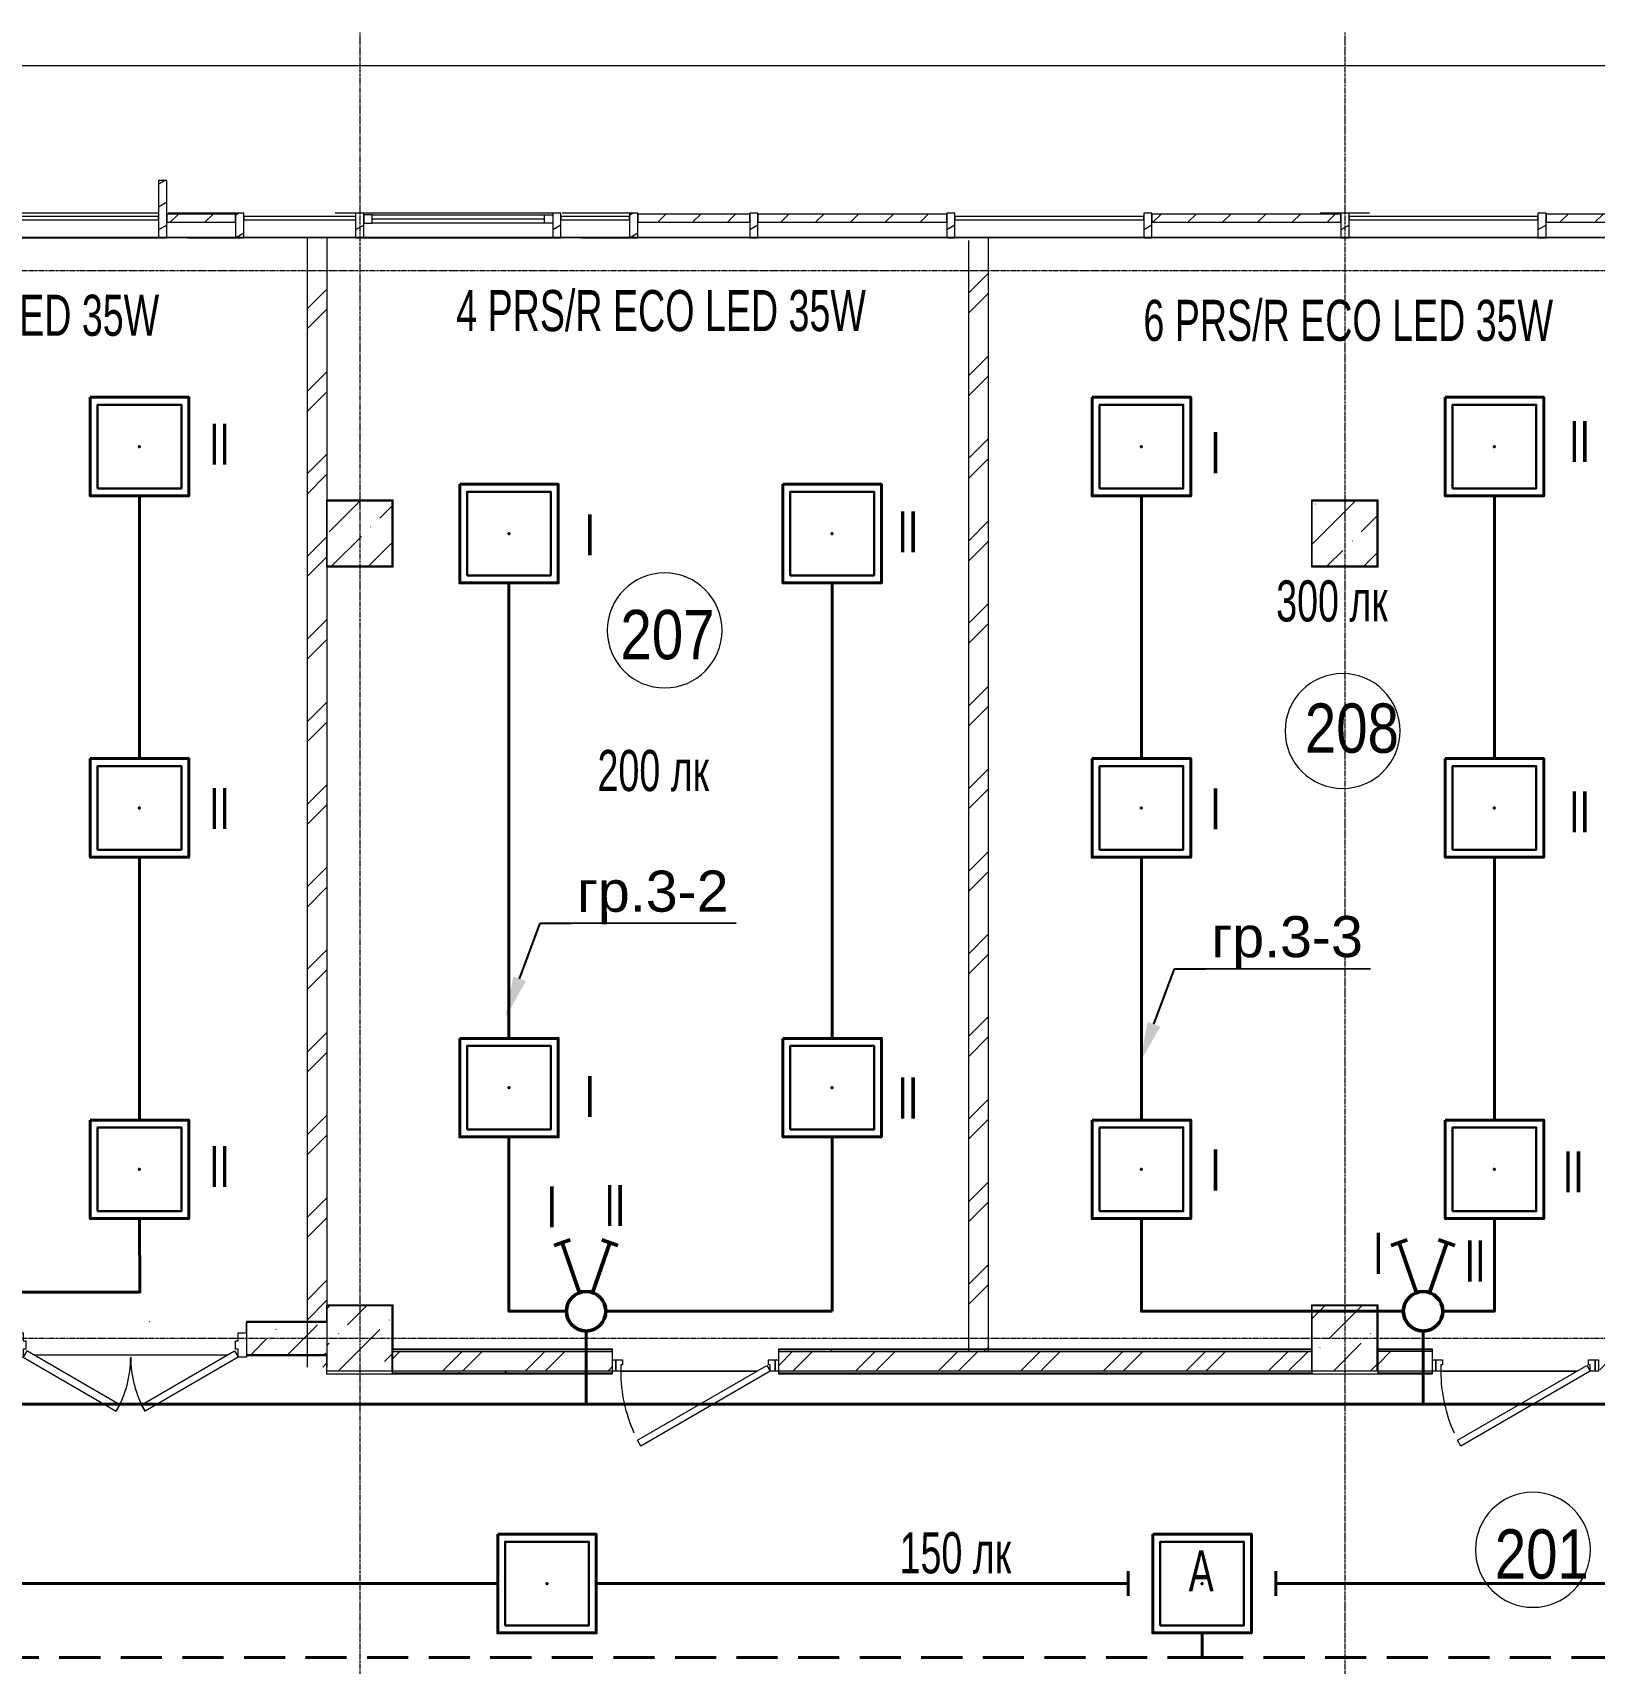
# Model space of a CAD drawing. Header units: metres. Extents: x 19799 to 227756, y -64119 to 286334.
# Drawn here: x 46070 to 55582, y -49264 to -39336 of the extents above; entities that cross this region are included whole.
import ezdxf
from ezdxf import colors
from ezdxf.entities.mleader import LeaderData, LeaderLine
from ezdxf.math import Vec2, Vec3

# ---------------------------------------------------------------- set-up
doc = ezdxf.new("R2010")
doc.units = ezdxf.units.M
for name, pattern in [('ADSK_Линия сетки', [21, 12, -3, 3, -3]), ('DASHED', [0.75, 0.5, -0.25]), ('HIDDEN2', [0.1875, 0.125, -0.0625])]:
    doc.linetypes.add(name, pattern=pattern)
for name, color, linetype, lineweight in [('A-AREA-IDEN', 7, 'Continuous', 9), ('A-DETL-MBND', 7, 'Continuous', 5), ('A-DOOR', 7, 'Continuous', 5), ('A-DOOR-FRAM', 7, 'Continuous', 13), ('A-FLOR', 7, 'Continuous', 5), ('A-GLAZ', 7, 'Continuous', 5), ('A-GLAZ-CURT', 7, 'Continuous', 5), ('A-GLAZ-CWMG', 7, 'Continuous', 5), ('A-WALL', 7, 'Continuous', 5), ('A-WALL-PATT', 7, 'Continuous', 18), ('I-WALL', 7, 'Continuous', 5), ('nadpisi', 84, 'Continuous', 13), ('S-COLS', 7, 'Continuous', 5), ('S-GRID', 7, 'Continuous', 9), ('ав осв', 1, 'HIDDEN2', 40), ('раб осв', 7, 'Continuous', 40), ('ЭЛ', 250, 'Continuous', 50), ('ЭЛ.освещ.', 150, 'Continuous', 50), ('ЭЛ.сети', 5, 'Continuous', 100)]:
    doc.layers.add(name, color=color, linetype=linetype, lineweight=lineweight)
doc.styles.add('Arial', font='ARIALN.TTF', dxfattribs={"width": 0.8, "height": 2.5})
doc.styles.add('GOST Common_I_1', font='ARIALN.TTF', dxfattribs={"height": 300})
doc.styles.add('ISOPEUR', font='ARIALN.TTF')
pattern_1 = [(45, (0, 0), (84.19025, 308.69666), [396.875, -79.375, 3.353, -76.022])]
pattern_2 = [(45, (0, 0), (-251.4472, 251.4472), []), (45, (0, 381), (-251.4472, 251.4472), [])]
pattern_3 = [(45, (0, 0), (-106.066, 106.066), [])]
pattern_4 = [(30, (0, 0), (-60, 103.92305), [])]
pattern_5 = [(0, (0, 0), (812.8, 203.2), [33.528, -576.072, 33.528, -576.072, -3251.2]), (0, (0, 0), (812.8, 203.2), [-1219.2, 33.528, -1185.672, 33.528, -576.072, -1422.4]), (0, (0, 0), (812.8, 203.2), [-3048, 33.528, -372.872, 33.528, -982.472]), (120, (304.8, 101.6), (-582.37636, 602.30545), [33.528, -576.072, 33.528, -576.072, -3251.2]), (120, (304.8, 101.6), (-582.37636, 602.30545), [-1219.2, 33.528, -1185.672, 33.528, -576.072, -1422.4]), (120, (304.8, 101.6), (-582.37636, 602.30545), [-3048, 33.528, -372.872, 33.528, -982.472]), (240, (406.4, 508), (-230.42364, -805.50545), [33.528, -576.072, 33.528, -576.072, -3251.2]), (240, (406.4, 508), (-230.42364, -805.50545), [-1219.2, 33.528, -1185.672, 33.528, -576.072, -1422.4]), (240, (406.4, 508), (-230.42364, -805.50545), [-3048, 33.528, -372.872, 33.528, -982.472])]

# ---------------------------------------------------------------- blocks, each defined once
blk = doc.blocks.new('КДП АПК - КР_rvt-1-2 этаж')
at = {"layer": 'A-WALL-PATT', "lineweight": 5}
h = blk.add_hatch(dxfattribs=at)
h.set_pattern_fill('FP_137', color=256, style=0, pattern_type=2)
h.set_pattern_definition([(45, (1612.84, 0), (84.19025, 308.69666), [396.875, -79.375, 3.353, -76.022])])
h.paths.add_polyline_path([(47375.5, -46745.6), (47859.2, -46745.6), (47859.2, -46545.6), (47375.5, -46545.6)])
h.paths.add_polyline_path([(45417.7, -46543.4), (45417.7, -46743.4), (45975.5, -46745.6), (45975.5, -46545.6)])
h.paths.add_polyline_path([(44668.9, -46740.5), (44668.9, -46540.5), (43438.2, -46535.6), (43438.2, -46735.6)])
at = {"layer": 'S-COLS', "lineweight": 5}
h = blk.add_hatch(dxfattribs=at)
h.set_pattern_fill('FP_137', color=256, style=0, pattern_type=2)
h.set_pattern_definition(pattern_1)
h.paths.add_polyline_path([(47862.7, -41945.6), (48262.7, -41945.6), (48262.7, -41545.6), (47862.7, -41545.6)], flags=0)
h = blk.add_hatch(dxfattribs=at)
h.set_pattern_fill('FP_137', color=256, style=0, pattern_type=2)
h.set_pattern_definition(pattern_1)
h.paths.add_polyline_path([(53862.7, -41945.6), (54262.7, -41945.6), (54262.7, -41545.6), (53862.7, -41545.6)], flags=0)
h = blk.add_hatch(dxfattribs=at)
h.set_pattern_fill('FP_137', color=256, style=0, pattern_type=2)
h.set_pattern_definition(pattern_1)
h.paths.add_polyline_path([(47862.7, -46845.6), (48262.7, -46845.6), (48262.7, -46445.6), (47862.7, -46445.6), (47862.7, -46745.6)], flags=0)
h = blk.add_hatch(dxfattribs=at)
h.set_pattern_fill('FP_137', color=256, style=0, pattern_type=2)
h.set_pattern_definition(pattern_1)
h.paths.add_polyline_path([(53862.7, -46845.6), (54262.7, -46845.6), (54262.7, -46445.6), (53862.7, -46445.6)], flags=0)
at = {"layer": 'A-FLOR', "lineweight": 5}
blk.add_line((56645.3, -39945.6), (32462.7, -39945.6), dxfattribs=at)
at = {"layer": 'I-WALL', "lineweight": 5}
for p, q in [((47862.7, -46545.6), (47375.5, -46545.6)), ((47375.5, -46545.6), (47375.5, -46745.6)), ((47375.5, -46745.6), (47862.7, -46745.6))]:
    blk.add_line(p, q, dxfattribs=at)
at = {"layer": 'S-COLS', "lineweight": 5}
for p, q in [((48262.7, -41545.6), (47862.7, -41545.6)), ((47862.7, -41545.6), (47862.7, -41945.6)), ((48262.7, -41945.6), (48262.7, -41545.6)), ((54262.7, -41545.6), (53862.7, -41545.6)), ((53862.7, -41545.6), (53862.7, -41945.6)), ((54262.7, -41945.6), (54262.7, -41545.6)), ((47862.7, -41945.6), (48262.7, -41945.6)), ((53862.7, -41945.6), (54262.7, -41945.6)), ((48262.7, -46445.6), (47862.7, -46445.6)), ((47862.7, -46445.6), (47862.7, -46545.6)), ((48262.7, -46845.6), (48262.7, -46445.6)), ((54262.7, -46445.6), (53862.7, -46445.6)), ((53862.7, -46445.6), (53862.7, -46845.6)), ((54262.7, -46845.6), (54262.7, -46445.6)), ((47862.7, -46745.6), (47862.7, -46845.6)), ((47862.7, -46845.6), (48262.7, -46845.6)), ((53862.7, -46845.6), (54262.7, -46845.6))]:
    blk.add_line(p, q, dxfattribs=at)
blk = doc.blocks.new('AC_Дверь_Однопольная_ДеревяннаяВнутренняя_ГОСТ6629-88 - ДГ 21-10-1263266-2 этаж')
at = {"layer": 'A-DOOR', "lineweight": 13}
for p, q in [((-455, 60), (333.1, 515)), ((333.1, 515), (353.1, 480.4)), ((353.1, 480.4), (-435, 25.4)), ((-435, 25.4), (-455, 60))]:
    blk.add_line(p, q, dxfattribs=at)
at = {"layer": 'A-DOOR', "lineweight": 18}
for p, q in [((-505, 60), (-485, 60)), ((-505, -10), (-505, 60)), ((-485, 60), (-485, -10)), ((485, 60), (505, 60)), ((485, -10), (485, 60)), ((505, 60), (505, -10)), ((-485, -10), (-505, -10)), ((505, -10), (485, -10))]:
    blk.add_line(p, q, dxfattribs=at)
at = {"layer": 'A-DOOR'}
blk.add_arc((-455, 60), 910, 0, 24.26352, dxfattribs=at)
at = {"layer": 'A-DOOR-FRAM'}
for p, q in [((-485, 60), (-455, 60)), ((-485, -10), (-485, 60)), ((-455, 60), (-455, 20)), ((-455, 20), (-445, 20)), ((-445, 20), (-445, -10)), ((445, 20), (455, 20)), ((445, -10), (445, 20)), ((455, 60), (485, 60)), ((455, 20), (455, 60)), ((485, 60), (485, -10)), ((-445, -10), (-485, -10)), ((485, -10), (445, -10))]:
    blk.add_line(p, q, dxfattribs=at)
blk = doc.blocks.new('Системная панель - Сплошная-1636901-2 этаж')
at = {"layer": 'A-GLAZ-CURT'}
h = blk.add_hatch(dxfattribs=at)
h.set_pattern_fill('FP_3', color=256, style=0, pattern_type=2)
h.set_pattern_definition([(45, (-51062.65, 40465.64), (-106.06602, 106.06602), [])])
h.paths.add_polyline_path([(575, -25), (575, 25), (-575, 25), (-575, -25), (539, -25)], flags=0)
at = {"layer": 'A-GLAZ-CURT', "lineweight": 13}
for p, q in [((575, 25), (-575, 25)), ((-575, 25), (-575, -25)), ((575, -25), (575, 25)), ((-575, -25), (575, -25))]:
    blk.add_line(p, q, dxfattribs=at)
blk = doc.blocks.new('Системная панель - С остеклением-1635143-2 этаж')
at = {"layer": 'A-GLAZ-CURT', "lineweight": 13}
for p, q in [((575, 10), (-575, 10)), ((-575, 10), (-575, -10)), ((575, -10), (575, 10)), ((-575, -10), (575, -10))]:
    blk.add_line(p, q, dxfattribs=at)
blk = doc.blocks.new('Системная панель - Сплошная-V1-2 этаж')
at = {"layer": 'A-GLAZ-CURT'}
h = blk.add_hatch(dxfattribs=at)
h.set_pattern_fill('FP_4', color=256, style=0, pattern_type=2)
h.set_pattern_definition([(45, (-53462.65, 40465.64), (-106.06602, 106.06602), [])])
h.paths.add_polyline_path([(575, -25), (575, 25), (-575, 25), (-575, -25)], flags=0)
at = {"layer": 'A-GLAZ-CURT', "lineweight": 13}
for p, q in [((575, 25), (-575, 25)), ((-575, 25), (-575, -25)), ((575, -25), (575, 25)), ((-575, -25), (575, -25))]:
    blk.add_line(p, q, dxfattribs=at)
blk = doc.blocks.new('Системная панель - Сплошная-1637356-2 этаж')
at = {"layer": 'A-GLAZ-CURT'}
h = blk.add_hatch(dxfattribs=at)
h.set_pattern_fill('FP_5', color=256, style=0, pattern_type=2)
h.set_pattern_definition([(45, (-55862.67, 40465.64), (-106.06602, 106.06602), [])])
h.paths.add_polyline_path([(575, -25), (575, 25), (-575, 25), (-575, -25), (-142.1, -25)], flags=0)
at = {"layer": 'A-GLAZ-CURT', "lineweight": 13}
for p, q in [((575, 25), (-575, 25)), ((-575, 25), (-575, -25)), ((575, -25), (575, 25)), ((-575, -25), (575, -25))]:
    blk.add_line(p, q, dxfattribs=at)
blk = doc.blocks.new('Системная панель - С остеклением-1635145-2 этаж')
at = {"layer": 'A-GLAZ-CURT', "lineweight": 13}
for p, q in [((575, 10), (-575, 10)), ((-575, 10), (-575, -10)), ((575, -10), (575, 10)), ((-575, -10), (575, -10))]:
    blk.add_line(p, q, dxfattribs=at)
blk = doc.blocks.new('M_Тент витража777 - M_Тент витража одинарное справо-2392832-2 этаж')
at = {"layer": 'A-GLAZ', "lineweight": 13}
for p, q in [((-525, 20), (-575, 20)), ((-575, 20), (-575, -30)), ((-575, -30), (-575, 20)), ((-525, -30), (-525, 20)), ((525, -30), (525, 20)), ((525, 20), (575, 20)), ((575, 20), (575, -30)), ((575, 20), (575, -30)), ((-575, -30), (-525, -30)), ((-525, -4.6), (525, -4.6)), ((575, -30), (525, -30))]:
    blk.add_line(p, q, dxfattribs=at)
at = {"layer": 'A-GLAZ'}
for p, q in [((-525, 20), (525, 20)), ((525, -30), (-525, -30))]:
    blk.add_line(p, q, dxfattribs=at)
blk = doc.blocks.new('Прямоугольный импост - 50 x 150мм-1003911-2 этаж')
at = {"layer": 'A-DETL-MBND'}
for p, q in [((34837.7, -40435.7), (33687.7, -40435.7)), ((33687.7, -40585.7), (34837.7, -40585.7))]:
    blk.add_line(p, q, dxfattribs=at)
blk = doc.blocks.new('Прямоугольный импост - 50 x 450мм-V13-2 этаж')
at = {"layer": 'A-GLAZ-CWMG'}
h = blk.add_hatch(dxfattribs=at)
h.set_pattern_fill('FP_19', color=256, style=0, pattern_type=2)
h.set_pattern_definition([(330, (-46862.65, -40465.64), (60, 103.92305), [])])
h.paths.add_polyline_path([(-25, 120), (25, 120), (25, -230), (-25, -230)], flags=0)
at = {"layer": 'A-GLAZ-CWMG', "lineweight": 18}
for p, q in [((-25, -230), (-25, 120)), ((-25, 120), (25, 120)), ((25, 120), (25, -230)), ((25, -230), (-25, -230))]:
    blk.add_line(p, q, dxfattribs=at)
blk = doc.blocks.new('Прямоугольный импост - 50 x 150мм-V14-2 этаж')
at = {"layer": 'A-GLAZ-CWMG'}
h = blk.add_hatch(dxfattribs=at)
h.set_pattern_fill('FP_20', color=256, style=0, pattern_type=2)
h.set_pattern_definition([(330, (-48062.65, -40465.64), (60, 103.92305), [])])
h.paths.add_polyline_path([(25, 120), (25, -30), (-25, -30), (-25, 120)], flags=0)
at = {"layer": 'A-GLAZ-CWMG', "lineweight": 18}
for p, q in [((-25, -30), (-25, 120)), ((-25, 120), (25, 120)), ((25, 120), (25, -30)), ((25, -30), (-25, -30))]:
    blk.add_line(p, q, dxfattribs=at)
blk = doc.blocks.new('Прямоугольный импост - 50 x 150мм-V15-2 этаж')
at = {"layer": 'A-GLAZ-CWMG'}
h = blk.add_hatch(dxfattribs=at)
h.set_pattern_fill('FP_21', color=256, style=0, pattern_type=2)
h.set_pattern_definition([(330, (-49262.65, -40465.64), (60, 103.92305), [])])
h.paths.add_polyline_path([(25, 120), (25, -30), (-25, -30), (-25, 120)], flags=0)
at = {"layer": 'A-GLAZ-CWMG', "lineweight": 18}
for p, q in [((-25, -30), (-25, 120)), ((-25, 120), (25, 120)), ((25, 120), (25, -30)), ((25, -30), (-25, -30))]:
    blk.add_line(p, q, dxfattribs=at)
blk = doc.blocks.new('Прямоугольный импост - 50 x 150мм-1636900-2 этаж')
at = {"layer": 'A-GLAZ-CWMG'}
h = blk.add_hatch(dxfattribs=at)
h.set_pattern_fill('FP_22', color=256, style=0, pattern_type=2)
h.set_pattern_definition([(330, (-50462.65, -40465.64), (60, 103.92305), [])])
h.paths.add_polyline_path([(25, 120), (25, -30), (-25, -30), (-25, 120)], flags=0)
at = {"layer": 'A-GLAZ-CWMG', "lineweight": 18}
for p, q in [((-25, -30), (-25, 120)), ((-25, 120), (25, 120)), ((25, 120), (25, -30)), ((25, -30), (-25, -30))]:
    blk.add_line(p, q, dxfattribs=at)
blk = doc.blocks.new('Прямоугольный импост - 50 x 150мм-V16-2 этаж')
at = {"layer": 'A-GLAZ-CWMG'}
h = blk.add_hatch(dxfattribs=at)
h.set_pattern_fill('FP_23', color=256, style=0, pattern_type=2)
h.set_pattern_definition([(330, (-51662.65, -40465.64), (60, 103.92305), [])])
h.paths.add_polyline_path([(25, 120), (25, -30), (-25, -30), (-25, 120)], flags=0)
at = {"layer": 'A-GLAZ-CWMG', "lineweight": 18}
for p, q in [((-25, -30), (-25, 120)), ((-25, 120), (25, 120)), ((25, 120), (25, -30)), ((25, -30), (-25, -30))]:
    blk.add_line(p, q, dxfattribs=at)
blk = doc.blocks.new('Прямоугольный импост - 50 x 150мм-V17-2 этаж')
at = {"layer": 'A-GLAZ-CWMG'}
h = blk.add_hatch(dxfattribs=at)
h.set_pattern_fill('FP_24', color=256, style=0, pattern_type=2)
h.set_pattern_definition([(330, (-52862.65, -40465.64), (60, 103.92305), [])])
h.paths.add_polyline_path([(25, 120), (25, -30), (-25, -30), (-25, 120)], flags=0)
at = {"layer": 'A-GLAZ-CWMG', "lineweight": 18}
for p, q in [((-25, -30), (-25, 120)), ((-25, 120), (25, 120)), ((25, 120), (25, -30)), ((25, -30), (-25, -30))]:
    blk.add_line(p, q, dxfattribs=at)
blk = doc.blocks.new('Прямоугольный импост - 50 x 150мм-V18-2 этаж')
at = {"layer": 'A-GLAZ-CWMG'}
h = blk.add_hatch(dxfattribs=at)
h.set_pattern_fill('FP_25', color=256, style=0, pattern_type=2)
h.set_pattern_definition([(330, (-54062.65, -40465.64), (60, 103.92305), [])])
h.paths.add_polyline_path([(25, 120), (25, -30), (-25, -30), (-25, 120)], flags=0)
at = {"layer": 'A-GLAZ-CWMG', "lineweight": 18}
for p, q in [((-25, -30), (-25, 120)), ((-25, 120), (25, 120)), ((25, 120), (25, -30)), ((25, -30), (-25, -30))]:
    blk.add_line(p, q, dxfattribs=at)
blk = doc.blocks.new('Прямоугольный импост - 50 x 150мм-V19-2 этаж')
at = {"layer": 'A-GLAZ-CWMG'}
h = blk.add_hatch(dxfattribs=at)
h.set_pattern_fill('FP_26', color=256, style=0, pattern_type=2)
h.set_pattern_definition([(330, (-55262.65, -40465.64), (60, 103.92305), [])])
h.paths.add_polyline_path([(25, 120), (25, -30), (-25, -30), (-25, 120)], flags=0)
at = {"layer": 'A-GLAZ-CWMG', "lineweight": 18}
for p, q in [((-25, -30), (-25, 120)), ((-25, 120), (25, 120)), ((25, 120), (25, -30)), ((25, -30), (-25, -30))]:
    blk.add_line(p, q, dxfattribs=at)
blk = doc.blocks.new('Системная панель - С остеклением-1637191-2 этаж')
at = {"layer": 'A-GLAZ-CURT', "lineweight": 13}
for p, q in [((36037.7, -40455.6), (35357.1, -40455.6)), ((35357.1, -40455.6), (35357.1, -40475.6)), ((35357.1, -40475.6), (36037.7, -40475.6)), ((36037.7, -40475.6), (36037.7, -40455.6))]:
    blk.add_line(p, q, dxfattribs=at)
blk = doc.blocks.new('Системная панель - Сплошная-2690055-2 этаж')
at = {"layer": 'A-GLAZ-CURT'}
h = blk.add_hatch(dxfattribs=at)
h.set_pattern_fill('FP_27', color=256, style=0, pattern_type=2)
h.set_pattern_definition(pattern_3)
h.paths.add_polyline_path([(49757.1, -40490.6), (50437.7, -40490.6), (50437.7, -40440.6), (49757.1, -40440.6)], flags=0)
at = {"layer": 'A-GLAZ-CURT', "lineweight": 13}
for p, q in [((50437.7, -40440.6), (49757.1, -40440.6)), ((49757.1, -40440.6), (49757.1, -40490.6)), ((49757.1, -40490.6), (50437.7, -40490.6)), ((50437.7, -40490.6), (50437.7, -40440.6))]:
    blk.add_line(p, q, dxfattribs=at)
blk = doc.blocks.new('Системная панель - Сплошная-V24-2 этаж')
at = {"layer": 'A-GLAZ-CURT'}
h = blk.add_hatch(dxfattribs=at)
h.set_pattern_fill('FP_30', color=256, style=0, pattern_type=2)
h.set_pattern_definition(pattern_3)
h.paths.add_polyline_path([(47305, -40490.6), (47305, -40440.6), (46887.7, -40440.6), (46887.7, -40490.6)], flags=0)
at = {"layer": 'A-GLAZ-CURT', "lineweight": 13}
for p, q in [((47305, -40440.6), (46887.7, -40440.6)), ((46887.7, -40440.6), (46887.7, -40490.6)), ((46887.7, -40490.6), (47305, -40490.6)), ((47305, -40490.6), (47305, -40440.6))]:
    blk.add_line(p, q, dxfattribs=at)
blk = doc.blocks.new('Системная панель - С остеклением-1637192-2 этаж')
at = {"layer": 'A-GLAZ-CURT', "lineweight": 13}
for p, q in [((49705, -40455.6), (49287.7, -40455.6)), ((49287.7, -40455.6), (49287.7, -40475.6)), ((49287.7, -40475.6), (49705, -40475.6)), ((49705, -40475.6), (49705, -40455.6))]:
    blk.add_line(p, q, dxfattribs=at)
blk = doc.blocks.new('Дверь-ВНУТРЕННЯЯ - ДГ 21-14-1577472-2 этаж')
at = {"layer": 'A-DOOR', "lineweight": 13}
for p, q in [((-632.5, -82.4), (-655, -121.3)), ((-65.3, -409.9), (-632.5, -82.4)), ((65.3, -409.9), (632.5, -82.4)), ((632.5, -82.4), (655, -121.3)), ((-655, -121.3), (-87.8, -448.8)), ((655, -121.3), (87.8, -448.8)), ((-87.8, -448.8), (-65.3, -409.9)), ((87.8, -448.8), (65.3, -409.9))]:
    blk.add_line(p, q, dxfattribs=at)
at = {"layer": 'A-DOOR'}
for centre, start, end in [((-655, -121.3), 330, 360), ((655, -121.3), 180, 210)]:
    blk.add_arc(centre, 655, start, end, dxfattribs=at)
at = {"layer": 'A-DOOR-FRAM'}
for p, q in [((-705, 28.6), (-655, 28.6)), ((-705, -121.3), (-705, 28.6)), ((-655, 28.6), (-655, -20.6)), ((655, 28.6), (705, 28.6)), ((655, -20.6), (655, 28.6)), ((705, 28.6), (705, -121.3)), ((-655, -20.6), (-639.1, -20.6)), ((-655, -71.6), (-655, -121.3)), ((-639.1, -71.6), (-655, -71.6)), ((-639.1, -20.6), (-639.1, -71.6)), ((639.1, -20.6), (655, -20.6)), ((639.1, -71.6), (639.1, -20.6)), ((655, -71.6), (639.1, -71.6)), ((655, -121.3), (655, -71.6)), ((-655, -121.3), (-705, -121.3)), ((705, -121.3), (655, -121.3))]:
    blk.add_line(p, q, dxfattribs=at)
blk = doc.blocks.new('ARS.R UNI LED')
at = {"color": 5, "lineweight": 30, "ltscale": 100}
blk.add_lwpolyline([(2913222.7, 2072748.5), (2913732.7, 2072748.5), (2913732.7, 2073258.5), (2913222.7, 2073258.5)], close=True, dxfattribs=at)
at = {"color": 0, "lineweight": 40, "ltscale": 100}
blk.add_point((2913477.7, 2073003.5), dxfattribs=at)
at = {"layer": 'ЭЛ', "color": 5, "lineweight": 40, "ltscale": 10}
blk.add_lwpolyline([(2913177.7, 2073303.5), (2913777.7, 2073303.5), (2913777.7, 2072703.5), (2913177.7, 2072703.5)], close=True, dxfattribs=at)
blk = doc.blocks.new('ПСС_Марка_помещения - Имя_2_5мм-224473-2 этаж')
at = {"layer": 'A-AREA-IDEN'}
for start, end in [(360, 180), (180, 360)]:
    blk.add_arc((-0.074, 0.039), 3.5, start, end, dxfattribs=at)
blk = doc.blocks.new('выкл. 2 клав. скрыт.')
at = {"layer": 'ЭЛ.освещ.', "color": 0, "ltscale": 100}
for p, q in [((2902360.5, 2044098.7), (2902326.5, 2044196.6)), ((2902039.4, 2044041.8), (2902343.5, 2044147.6)), ((2902039.4, 2043963), (2902343.5, 2043857.2)), ((2902360.9, 2043907.2), (2902327.2, 2043809.2))]:
    blk.add_line(p, q, dxfattribs=at)
blk.add_circle((2901926.1, 2044002.4), 120, dxfattribs=at)

msp = doc.modelspace()

# ---------------------------------------------------------------- hatches: boundary and pattern name
at = {"layer": 'A-GLAZ-CWMG'}
h = msp.add_hatch(dxfattribs=at)
h.set_pattern_fill('FP_31', color=256, style=0, pattern_type=2)
h.set_pattern_definition(pattern_4)
h.paths.add_polyline_path([(47305.017, -40585.6677), (47357.1109, -40585.6677), (47357.1109, -40435.6677), (47305.017, -40435.6677)], flags=0)
h = msp.add_hatch(dxfattribs=at)
h.set_pattern_fill('FP_31', color=256, style=0, pattern_type=2)
h.set_pattern_definition(pattern_4)
h.paths.add_polyline_path([(49705.017, -40585.6677), (49757.1109, -40585.6677), (49757.1109, -40435.6677), (49705.017, -40435.6677)], flags=0)
at = {"layer": 'A-WALL-PATT', "lineweight": 5}
h = msp.add_hatch(dxfattribs=at)
h.set_pattern_fill('FP_1', color=256, style=0, pattern_type=2)
h.set_pattern_definition([(45, (-12412.4, -1e-11), (-251.4472, 251.4472), []), (45, (-12412.4, 381), (-251.4472, 251.4472), [])])
h.paths.add_polyline_path([(51770.2487, -47365.6443), (51890.2487, -47365.6443), (51890.2487, -40585.6677), (51770.2487, -40585.6677), (51770.2487, -46236.7998)])
h = msp.add_hatch(dxfattribs=at)
h.set_pattern_fill('FP_1', color=256, style=0, pattern_type=2)
h.set_pattern_definition([(45, (-16440, -94.67), (-251.4472, 251.4472), []), (45, (-16440, 286.33), (-251.4472, 251.4472), [])])
h.paths.add_polyline_path([(47742.6532, -47460.3185), (47862.6532, -47460.3185), (47862.6532, -40680.3419), (47742.6532, -40680.3419), (47742.6532, -46331.474)])
h = msp.add_hatch(dxfattribs=at)
h.set_pattern_fill('FP_40', color=256, style=0, pattern_type=2)
h.set_pattern_definition(pattern_5)
h.paths.add_polyline_path([(54265.6532, -42585.6443), (54265.6532, -42182.6443), (54262.6532, -42182.6443), (54262.6532, -42585.6443)], flags=0)
h = msp.add_hatch(dxfattribs=at)
h.set_pattern_fill('FP_40', color=256, style=0, pattern_type=2)
h.set_pattern_definition(pattern_5)
h.paths.add_polyline_path([(42262.6532, -47185.6443), (44352.6532, -47185.6443), (44352.6532, -47182.6443), (42265.6532, -47182.6443)], flags=0)
h.paths.add_polyline_path([(47482.8735, -47185.6443), (47862.6532, -47185.6443), (47859.6532, -47182.6443), (45762.6532, -47182.6443), (45762.6532, -47185.6443)], flags=0)
h = msp.add_hatch(dxfattribs=at)
h.set_pattern_fill('FP_40', color=256, style=0, pattern_type=2)
h.set_pattern_definition(pattern_5)
h.paths.add_polyline_path([(53862.6532, -47365.6443), (53862.6532, -47353.6443), (48262.6532, -47353.6443), (48262.6532, -47365.6443), (53859.6532, -47365.6443)], flags=0)
h = msp.add_hatch(dxfattribs=at)
h.set_pattern_fill('FP_40', color=256, style=0, pattern_type=2)
h.set_pattern_definition(pattern_5)
h.paths.add_polyline_path([(47482.8735, -47388.6443), (47859.6532, -47388.6443), (47862.6532, -47385.6443), (45762.6532, -47385.6443), (45762.6532, -47388.6443)], flags=0)
h.paths.add_polyline_path([(42265.6532, -47388.6443), (44352.6532, -47388.6443), (44352.6532, -47385.6443), (42262.6532, -47385.6443)], flags=0)
h = msp.add_hatch(dxfattribs=at)
h.set_pattern_fill('FP_1', color=256, style=0, pattern_type=2)
h.set_pattern_definition(pattern_2)
h.paths.add_polyline_path([(50612.2862, -47365.6443), (50612.2862, -47485.6443), (53862.6532, -47485.6443), (53862.6532, -47365.6443)])
h.paths.add_polyline_path([(49602.2862, -47485.6443), (49602.2862, -47365.6443), (48262.6532, -47365.6443), (48262.6532, -47485.6443)])
h = msp.add_hatch(dxfattribs=at)
h.set_pattern_fill('FP_1', color=256, style=0, pattern_type=2)
h.set_pattern_definition(pattern_2)
h.paths.add_polyline_path([(54598.8424, -47485.6443), (54598.8424, -47365.6443), (54262.6532, -47365.6443), (54262.6532, -47485.6443), (54690.819, -47485.6443)])
h.paths.add_polyline_path([(59591.712, -47365.6443), (59591.712, -47485.6443), (59862.6532, -47485.6443), (59862.6532, -47365.6443)])
h.paths.add_polyline_path([(57972.5734, -47365.6443), (57972.5734, -47485.6443), (58581.712, -47485.6443), (58581.712, -47365.6443)])
h.paths.add_polyline_path([(57162.5734, -47485.6443), (57162.5734, -47365.6443), (55615.5115, -47365.6443), (55615.5115, -47485.6443)])
h = msp.add_hatch(dxfattribs=at)
h.set_pattern_fill('FP_40', color=256, style=0, pattern_type=2)
h.set_pattern_definition(pattern_5)
h.paths.add_polyline_path([(53661.1125, -47497.6443), (53862.6594, -47497.6443), (53862.6594, -47485.6443), (48262.6594, -47485.6443), (48262.6594, -47497.6443), (51601.6995, -47497.6443)], flags=0)
h = msp.add_hatch(dxfattribs=at)
h.set_pattern_fill('FP_40', color=256, style=0, pattern_type=2)
h.set_pattern_definition(pattern_5)
h.paths.add_polyline_path([(53862.6594, -47500.6443), (53862.6594, -47497.6443), (48262.6594, -47497.6443), (48262.6594, -47500.6443), (53661.1125, -47500.6443)], flags=0)
h = msp.add_hatch(dxfattribs=at)
h.set_pattern_fill('FP_40', color=256, style=0, pattern_type=2)
h.set_pattern_definition(pattern_5)
h.paths.add_polyline_path([(59862.6594, -47500.6443), (59862.6594, -47497.6443), (55792.6532, -47497.6443), (55792.6532, -47500.6443), (59839.3514, -47500.6443)], flags=0)
h.paths.add_polyline_path([(54262.6594, -47500.6443), (54782.6532, -47500.6443), (54782.6532, -47497.6443), (54262.6594, -47497.6443)], flags=0)

# ---------------------------------------------------------------- linework, layer by layer
at = {"layer": 'A-DETL-MBND'}
for p, q in [((32462.2104, -39535.6677), (56573.2917, -39535.6677)), ((48037.6532, -40435.6677), (47912.6532, -40435.6677)), ((54037.6532, -40435.6677), (53912.6532, -40435.6677)), ((54212.6532, -40435.6677), (54087.6532, -40435.6677))]:
    msp.add_line(p, q, dxfattribs=at)
at = {"layer": 'A-FLOR', "lineweight": 18}
for p, q in [((47012.5966, -40585.6677), (46887.6532, -40585.6677)), ((48037.6532, -40585.6677), (47357.1109, -40585.6677)), ((49412.5966, -40585.6677), (49287.6532, -40585.6677)), ((50437.6532, -40585.6677), (49757.1109, -40585.6677)), ((51637.6532, -40585.6677), (50487.6532, -40585.6677)), ((52837.6532, -40585.6677), (51687.6532, -40585.6677)), ((54037.6532, -40585.6677), (52887.6532, -40585.6677)), ((55237.6532, -40585.6677), (54087.6532, -40585.6677)), ((56437.694, -40585.6677), (55287.6532, -40585.6677)), ((47372.4967, -47250.6443), (47372.4967, -47185.6443)), ((46076.5159, -47385.6443), (47258.4774, -47385.6443)), ((47313.8364, -47385.6443), (47322.4967, -47385.6443)), ((49652.2862, -47485.6443), (50482.2862, -47485.6443)), ((50482.2862, -47485.6443), (49652.2862, -47485.6443)), ((54646.799, -47485.6443), (55476.799, -47485.6443)), ((55476.799, -47485.6443), (54646.799, -47485.6443))]:
    msp.add_line(p, q, dxfattribs=at)
at = {"layer": 'A-GLAZ-CWMG'}
for p, q in [((47305.017, -40435.6677), (46895.6284, -40435.6677)), ((49705.017, -40435.6677), (49295.6284, -40435.6677)), ((47012.5966, -40585.6677), (47305.017, -40585.6677)), ((49412.5966, -40585.6677), (49705.017, -40585.6677))]:
    msp.add_line(p, q, dxfattribs=at)
at = {"layer": 'A-GLAZ-CWMG', "lineweight": 18}
for p, q in [((47305.017, -40435.6677), (47305.017, -40585.6677)), ((47357.1109, -40435.6677), (47305.017, -40435.6677)), ((47357.1109, -40585.6677), (47357.1109, -40435.6677)), ((49705.017, -40435.6677), (49705.017, -40585.6677)), ((49757.1109, -40435.6677), (49705.017, -40435.6677)), ((49757.1109, -40585.6677), (49757.1109, -40435.6677)), ((47305.017, -40585.6677), (47357.1109, -40585.6677)), ((49705.017, -40585.6677), (49757.1109, -40585.6677))]:
    msp.add_line(p, q, dxfattribs=at)
at = {"layer": 'A-WALL'}
for p, q in [((47742.6532, -40582.6443), (47742.6532, -47460.3185)), ((47862.6532, -40585.6677), (47862.6532, -47460.3185)), ((51770.2487, -40602.1762), (51770.2487, -47365.6443)), ((51890.2487, -40585.6677), (51890.2487, -47365.6443)), ((48262.6532, -47353.6443), (49602.2862, -47353.6443)), ((50612.2862, -47353.6443), (53862.6532, -47353.6443)), ((54262.6532, -47353.6443), (54596.799, -47353.6443)), ((48262.6532, -47365.6443), (49602.2862, -47365.6443)), ((50612.2862, -47365.6443), (53862.6532, -47365.6443)), ((54596.799, -47365.6443), (54262.6532, -47365.6443)), ((49602.2862, -47485.6443), (48262.6594, -47485.6443)), ((49602.2862, -47497.6443), (48262.6594, -47497.6443)), ((53862.6594, -47485.6443), (50612.2862, -47485.6443)), ((53862.6594, -47497.6443), (50612.2862, -47497.6443)), ((54596.799, -47485.6443), (54262.6594, -47485.6443)), ((54262.6594, -47485.6443), (54262.6594, -47497.6443)), ((54596.799, -47497.6443), (54262.6594, -47497.6443))]:
    msp.add_line(p, q, dxfattribs=at)
at = {"layer": 'A-WALL', "lineweight": 18}
for p, q in [((48265.6532, -42182.6443), (47859.6532, -42182.6443)), ((47859.6532, -42182.6443), (47859.6532, -42588.6443)), ((47862.6532, -42185.6443), (48262.6532, -42185.6443)), ((47862.6532, -42585.6443), (47862.6532, -42185.6443)), ((48262.6532, -42185.6443), (48262.6532, -42585.6443)), ((48265.6532, -42588.6443), (48265.6532, -42182.6443)), ((54265.6532, -42182.6443), (53859.6532, -42182.6443)), ((53859.6532, -42182.6443), (53859.6532, -42588.6443)), ((53862.6532, -42185.6443), (54262.6532, -42185.6443)), ((53862.6532, -42585.6443), (53862.6532, -42185.6443)), ((54262.6532, -42185.6443), (54262.6532, -42585.6443)), ((54265.6532, -42588.6443), (54265.6532, -42182.6443)), ((47859.6532, -42588.6443), (48265.6532, -42588.6443)), ((48262.6532, -42585.6443), (47862.6532, -42585.6443)), ((53859.6532, -42588.6443), (54265.6532, -42588.6443)), ((54262.6532, -42585.6443), (53862.6532, -42585.6443)), ((48265.6532, -47082.6443), (47859.6532, -47082.6443)), ((47859.6532, -47082.6443), (47859.6532, -47182.6443)), ((47862.6532, -47085.6443), (48262.6532, -47085.6443)), ((47862.6532, -47185.6443), (47862.6532, -47085.6443)), ((48262.6532, -47085.6443), (48262.6532, -47485.6443)), ((48265.6532, -47350.6443), (48265.6532, -47082.6443)), ((54265.6532, -47082.6443), (53859.6532, -47082.6443)), ((53859.6532, -47082.6443), (53859.6532, -47350.6443)), ((53862.6532, -47085.6443), (54262.6532, -47085.6443)), ((53862.6532, -47485.6443), (53862.6532, -47085.6443)), ((54262.6532, -47085.6443), (54262.6532, -47485.6443)), ((54265.6532, -47350.6443), (54265.6532, -47082.6443)), ((47859.6532, -47182.6443), (47372.4967, -47182.6443)), ((47372.4967, -47182.6443), (47372.4967, -47185.6443)), ((47372.4967, -47185.6443), (47862.6532, -47185.6443)), ((49602.2862, -47350.6443), (48265.6532, -47350.6443)), ((49602.2862, -47500.6443), (49602.2862, -47350.6443)), ((53859.6532, -47350.6443), (50612.2862, -47350.6443)), ((50612.2862, -47350.6443), (50612.2862, -47500.6443)), ((54596.799, -47350.6443), (54265.6532, -47350.6443)), ((54596.799, -47415.6443), (54596.799, -47350.6443)), ((47862.6532, -47385.6443), (47372.4967, -47385.6443)), ((47372.4967, -47388.6443), (47859.6532, -47388.6443)), ((47859.6532, -47388.6443), (47859.6532, -47500.6443)), ((47862.6532, -47485.6443), (47862.6532, -47385.6443)), ((47859.6532, -47500.6443), (49602.2862, -47500.6443)), ((48262.6594, -47485.6443), (47862.6532, -47485.6443)), ((48262.6594, -47500.6443), (48262.6594, -47485.6443)), ((49602.2862, -47500.6443), (49602.2862, -47485.6443)), ((50612.2862, -47485.6443), (50612.2862, -47500.6443)), ((50612.2862, -47500.6443), (54596.799, -47500.6443)), ((53862.6594, -47500.6443), (53862.6594, -47485.6443)), ((54262.6594, -47485.6443), (53862.6594, -47485.6443)), ((54596.799, -47500.6443), (54596.799, -47485.6443))]:
    msp.add_line(p, q, dxfattribs=at)
at = {"layer": 'S-GRID', "linetype": 'ADSK_Линия сетки'}
for p, q in [((48062.6532, -39335.6443), (48062.6532, -63301.3643)), ((54062.6532, -39335.6443), (54062.6532, -63301.3643)), ((95007.6236, -40785.6443), (31950.4397, -40785.6443)), ((95007.6236, -47285.6443), (30597.8704, -47285.6443))]:
    msp.add_line(p, q, dxfattribs=at)
at = {"layer": 'ав осв', "linetype": 'DASHED', "lineweight": 40, "ltscale": 500}
msp.add_lwpolyline([(37232.8158, -49078.1417), (37232.8158, -49228.1417), (53192.8158, -49228.1417), (53192.8158, -49078.1417), (53192.8158, -49228.1417), (69152.8231, -49228.1417), (69152.8231, -49078.1365), (69152.8231, -49228.1417), (80972.8268, -49228.1417)], dxfattribs=at)
at = {"layer": 'раб осв', "color": 0, "lineweight": 40}
msp.add_line((49441.294, -47240.5106), (49441.294, -47685.6443), dxfattribs=at)
for points in [[(46721.1002, -43755.8293), (46721.1002, -42155.8293)], [(52823.2865, -43755.8293), (52823.2865, -42155.8293)], [(54973.3985, -43755.8293), (54973.3985, -42155.8293)], [(50939.6728, -42685.6443), (50939.6728, -45458.7779)], [(46721.1002, -44355.8293), (46721.1002, -45955.8293)], [(54973.3985, -44355.8293), (54973.3985, -45955.8293)], [(49321.294, -47120.5106), (48971.1189, -47120.5106), (48971.1189, -46058.7779)], [(50939.6728, -47120.5106), (50939.6728, -46058.7779)], [(45914.8959, -47003.2509), (46723.3522, -47003.2509), (46721.1002, -46555.8293)], [(54418.4811, -47120.5106), (52823.2865, -47120.5106), (52823.2865, -46555.8293)], [(54658.4811, -47120.5106), (54973.3985, -47120.5106), (54973.3985, -46555.8293)], [(50939.6728, -47120.5106), (49561.294, -47120.5106)], [(54538.4811, -47240.5106), (54538.4811, -47685.6443)], [(54737.6532, -47685.6443), (61577.7705, -47685.6443), (61577.7705, -47255.6443)], [(43712.6532, -47685.6443), (54789.0478, -47685.6443)], [(52742.8174, -48703.1516), (52742.8174, -48853.1516)], [(53642.8174, -48703.1516), (53642.8174, -48853.1516)], [(45512.8158, -48778.1417), (48902.8158, -48778.1417)], [(49502.8158, -48778.1417), (52742.8174, -48778.1516)], [(53642.8174, -48778.1516), (56882.8195, -48778.1516)]]:
    msp.add_lwpolyline(points, dxfattribs=at)

# ---------------------------------------------------------------- block references
at = {"lineweight": 5}
msp.add_blockref('КДП АПК - КР_rvt-1-2 этаж', (-3, -637), dxfattribs=at)
at = {"layer": 'A-AREA-IDEN', "color": 18, "true_color": 0x000000, "xscale": 99.99999999999993, "yscale": 99.99999999999993, "zscale": 99.99999999999993}
for p in [(49926.9702, -42978.9068), (54056.0646, -43591.3627), (55214.9612, -48576.4665)]:
    msp.add_blockref('ПСС_Марка_помещения - Имя_2_5мм-224473-2 этаж', p, dxfattribs=at)
at = {"layer": 'A-DOOR'}
msp.add_blockref('Дверь-ВНУТРЕННЯЯ - ДГ 21-14-1577472-2 этаж', (46667.4967, -47279.2943), dxfattribs=at)
at = {"layer": 'A-DOOR', "color": 8, "true_color": 0x7f7f7f, "rotation": 180}
for p in [(50107.2862, -47425.6443), (55101.799, -47425.6443)]:
    msp.add_blockref('AC_Дверь_Однопольная_ДеревяннаяВнутренняя_ГОСТ6629-88 - ДГ 21-10-1263266-2 этаж', p, dxfattribs=at)
at = {"layer": 'A-GLAZ'}
msp.add_blockref('M_Тент витража777 - M_Тент витража одинарное справо-2392832-2 этаж', (48662.6532, -40465.6443), dxfattribs=at)
at = {"layer": 'A-GLAZ-CURT'}
for name, p in [('Системная панель - С остеклением-1635145-2 этаж', (46262.6532, -40465.6443)), ('Системная панель - Сплошная-V24-2 этаж', (0, 0)), ('Системная панель - С остеклением-1637191-2 этаж', (12000, 0)), ('Системная панель - С остеклением-1637192-2 этаж', (0, 0)), ('Системная панель - Сплошная-2690055-2 этаж', (0, 0)), ('Системная панель - Сплошная-1636901-2 этаж', (51062.6532, -40465.6443)), ('Системная панель - С остеклением-1635143-2 этаж', (52262.6532, -40465.6443)), ('Системная панель - Сплошная-V1-2 этаж', (53462.6532, -40465.6443)), ('Системная панель - С остеклением-1635143-2 этаж', (54662.6532, -40465.6443)), ('Системная панель - Сплошная-1637356-2 этаж', (55862.6736, -40465.6443))]:
    msp.add_blockref(name, p, dxfattribs=at)
at = {"layer": 'A-GLAZ-CWMG', "extrusion": (0, 0, -1), "rotation": 180}
for name, p in [('Прямоугольный импост - 50 x 450мм-V13-2 этаж', (-46862.6532, -40465.6443)), ('Прямоугольный импост - 50 x 150мм-V14-2 этаж', (-48062.6532, -40465.6443)), ('Прямоугольный импост - 50 x 150мм-V15-2 этаж', (-49262.6532, -40465.6443)), ('Прямоугольный импост - 50 x 150мм-1636900-2 этаж', (-50462.6532, -40465.6443)), ('Прямоугольный импост - 50 x 150мм-V16-2 этаж', (-51662.6532, -40465.6443)), ('Прямоугольный импост - 50 x 150мм-V17-2 этаж', (-52862.6532, -40465.6443)), ('Прямоугольный импост - 50 x 150мм-V18-2 этаж', (-54062.6532, -40465.6443)), ('Прямоугольный импост - 50 x 150мм-V19-2 этаж', (-55262.6532, -40465.6443))]:
    msp.add_blockref(name, p, dxfattribs=at)
at = {"layer": 'A-GLAZ-CWMG'}
for p in [(12000, 0), (14400, 0)]:
    msp.add_blockref('Прямоугольный импост - 50 x 150мм-1003911-2 этаж', p, dxfattribs=at)
at = {"layer": 'раб осв', "color": 0, "lineweight": 40, "ltscale": 100}
for p in [(-2866756.6048, -2114859.3784), (-2860654.4186, -2114859.3784), (-2858504.3066, -2114859.3784), (-2864506.5861, -2115389.1934, -1000), (-2862538.0323, -2115389.1934), (-2866756.6048, -2117059.3784), (-2860654.4186, -2117059.3784), (-2858504.3066, -2117059.3784), (-2864506.5861, -2118762.3269), (-2862538.0323, -2118762.3269), (-2866756.6048, -2119259.3784), (-2860654.4186, -2119259.3784), (-2858504.3066, -2119259.3784), (-2864274.8893, -2121781.6908), (-2860284.8893, -2121781.6908)]:
    msp.add_blockref('ARS.R UNI LED', p, dxfattribs=at)
at = {"layer": 'раб осв', "color": 0, "lineweight": 40, "ltscale": 100, "rotation": 90.00000000000001}
for p in [(2093443.7007, -2949046.6072), (2098540.8879, -2949046.6072)]:
    msp.add_blockref('выкл. 2 клав. скрыт.', p, dxfattribs=at)

# ---------------------------------------------------------------- texts
at = {"layer": 'A-AREA-IDEN', "color": 18, "true_color": 0x000000, "char_height": 300, "attachment_point": 1, "style": 'GOST Common_I_1'}
for s, insert, width in [('207', (49650.0859, -42850.4468), 667.004), ('208', (53818.4993, -43420.0291), 693.066503), ('201', (54975.2769, -48448.0065), 577.215)]:
    msp.add_mtext(s, dxfattribs=dict(at, insert=insert, width=width))
at = {"layer": 'nadpisi', "color": 7, "char_height": 250, "style": 'Arial'}
for s, insert, width, attachment_point in [('4 PRS/R ECO LED 35W ', (49897.608, -41029.8377), 4621.568605, 5), ('6 PRS/R ECO LED 35W ', (45593.5437, -41058.3659), 4621.568605, 5), ('6 PRS/R ECO LED 35W ', (54082.9282, -41089.2816), 4621.568605, 5), ('II', (47144.6187, -41716.2042), 130.841471, 1), ('I', (53243.1799, -41767.8726), 130.841471, 1), ('II', (55428.1624, -41699.8551), 130.841471, 1), ('I', (49432.4474, -42267.9422), 130.841471, 1), ('II', (51337.1919, -42249.8193), 130.841471, 1), ('300 лк', (53644.2184, -42670.6211), 1402.065175, 1), ('200 лк', (49510.5926, -43703.1356), 1402.065175, 1), ('II', (47144.6187, -43934.4297), 130.841471, 1), ('I', (53243.1799, -43936.3179), 130.841471, 1), ('II', (55428.1624, -43953.9351), 130.841471, 1), ('I', (49432.4474, -45687.4131), 130.841471, 1), ('II', (51337.1919, -45696.7806), 130.841471, 1), ('II', (47144.6187, -46113.8741), 130.841471, 1), ('I', (53243.1799, -46135.0912), 130.841471, 1), ('II', (55389.4226, -46146.0478), 130.841471, 1), ('I', (49200.8198, -46359.1849), 130.841471, 1), ('II', (49553.2201, -46350.8966), 130.841471, 1), ('I', (54233.9689, -46642.7084), 130.841471, 1), ('II', (54792.2067, -46689.2963), 130.841471, 1), ('150 лк', (51350.5389, -48465.5789), 1402.065175, 1), ('{\\C1;А}', (53187.3507, -48700.8825), 226.187696, 5)]:
    msp.add_mtext(s, dxfattribs=dict(at, insert=insert, width=width, attachment_point=attachment_point))

# ---------------------------------------------------------------- next in the draw order: leaders
at = {"layer": 'ЭЛ.сети', "color": 0, "lineweight": 5}
ml = msp.add_multileader_mtext('Standard', dxfattribs=at)
ml.set_content('{\\fArial|b0|i0|c204|p34;гр.3-2}', style='ISOPEUR')
ml.set_leader_properties()
ml.build(insert=Vec2(0, 0))
ml.multileader.update_dxf_attribs({"text_left_attachment_type": 6, "text_right_attachment_type": 6, "dogleg_length": 100, "arrow_head_size": 250})
ctx = ml.context
ctx.base_point, ctx.char_height, ctx.arrow_head_size, ctx.landing_gap_size, ctx.plane_origin, ctx.plane_x_axis, ctx.plane_y_axis = Vec3(49348.5288, -44758.0751), 250, 250, 37.4122, Vec3(-9577.2853, -776.5933), Vec3(0.999998436, 0.001768603), Vec3(-0.001768603, 0.999998436)
ctx.left_attachment, ctx.right_attachment = 6, 6
notes = []
notes.append((ctx, [(0, (1, 1, 0), (49161.4683, -44758.4059), (0.999998436, 0.001768603), 187.0608, [(0, [(48949.6805, -45330.9469)], 0, [])])]))
ctx.mtext.insert, ctx.mtext.text_direction, ctx.mtext.rotation, ctx.mtext.line_spacing_factor, ctx.mtext.flow_direction = Vec3(49385.376, -44438.6029), Vec3(0.999998436, 0.001768603), 0.001768604, 0.8, 5
ctx.mtext.has_bg_fill, ctx.mtext.bg_color, ctx.mtext.bg_scale_factor, ctx.mtext.bg_transparency, ctx.mtext.use_window_bg_color = 1, -1073741824, 1, 0, 1
ml = msp.add_multileader_mtext('Standard', dxfattribs=at)
ml.set_content('{\\fArial|b0|i0|c204|p34;гр.3-3}', style='ISOPEUR')
ml.set_leader_properties()
ml.build(insert=Vec2(0, 0))
ml.multileader.update_dxf_attribs({"text_left_attachment_type": 6, "text_right_attachment_type": 6, "dogleg_length": 100, "arrow_head_size": 250})
ctx = ml.context
ctx.base_point, ctx.char_height, ctx.arrow_head_size, ctx.landing_gap_size, ctx.plane_origin, ctx.plane_x_axis, ctx.plane_y_axis = Vec3(53211.959, -45034.8816), 250, 250, 37.4122, Vec3(-5713.8551, -1053.3998), Vec3(0.999998436, 0.001768603), Vec3(-0.001768603, 0.999998436)
ctx.left_attachment, ctx.right_attachment = 6, 6
notes.append((ctx, [(0, (1, 1, 0), (53024.8984, -45035.2124), (0.999998436, 0.001768603), 187.0608, [(0, [(52813.1107, -45607.7534)], 0, [])])]))
ctx.mtext.insert, ctx.mtext.text_direction, ctx.mtext.rotation, ctx.mtext.line_spacing_factor, ctx.mtext.flow_direction = Vec3(53248.8062, -44715.4094), Vec3(0.999998436, 0.001768603), 0.001768604, 0.8, 5
ctx.mtext.has_bg_fill, ctx.mtext.bg_color, ctx.mtext.bg_scale_factor, ctx.mtext.bg_transparency, ctx.mtext.use_window_bg_color = 1, -1073741824, 1, 0, 1
for ctx, leaders in notes:
    for number, flags, end, landing, length, lines in leaders:
        leader = LeaderData()
        leader.index, (leader.has_last_leader_line, leader.has_dogleg_vector, leader.attachment_direction) = number, flags
        leader.last_leader_point, leader.dogleg_vector, leader.dogleg_length = Vec3(end), Vec3(landing), length
        for number, points, colour, breaks in lines:
            line = LeaderLine()
            line.index, line.vertices, line.color, line.breaks = number, Vec3.list(points), colors.encode_raw_color(colour), breaks
            leader.lines.append(line)
        ctx.leaders.append(leader)

# ---------------------------------------------------------------- next in the draw order: linework, layer by layer
at = {"layer": 'раб осв', "color": 0, "lineweight": 40, "elevation": -1000}
msp.add_lwpolyline([(48971.1189, -42685.6443), (48971.1189, -45458.7779)], dxfattribs=at)
at = {"layer": 'раб осв', "color": 0, "lineweight": 40}
msp.add_lwpolyline([(52823.2865, -44355.8293), (52823.2865, -45955.8293)], dxfattribs=at)

doc.saveas('drawing.dxf')
